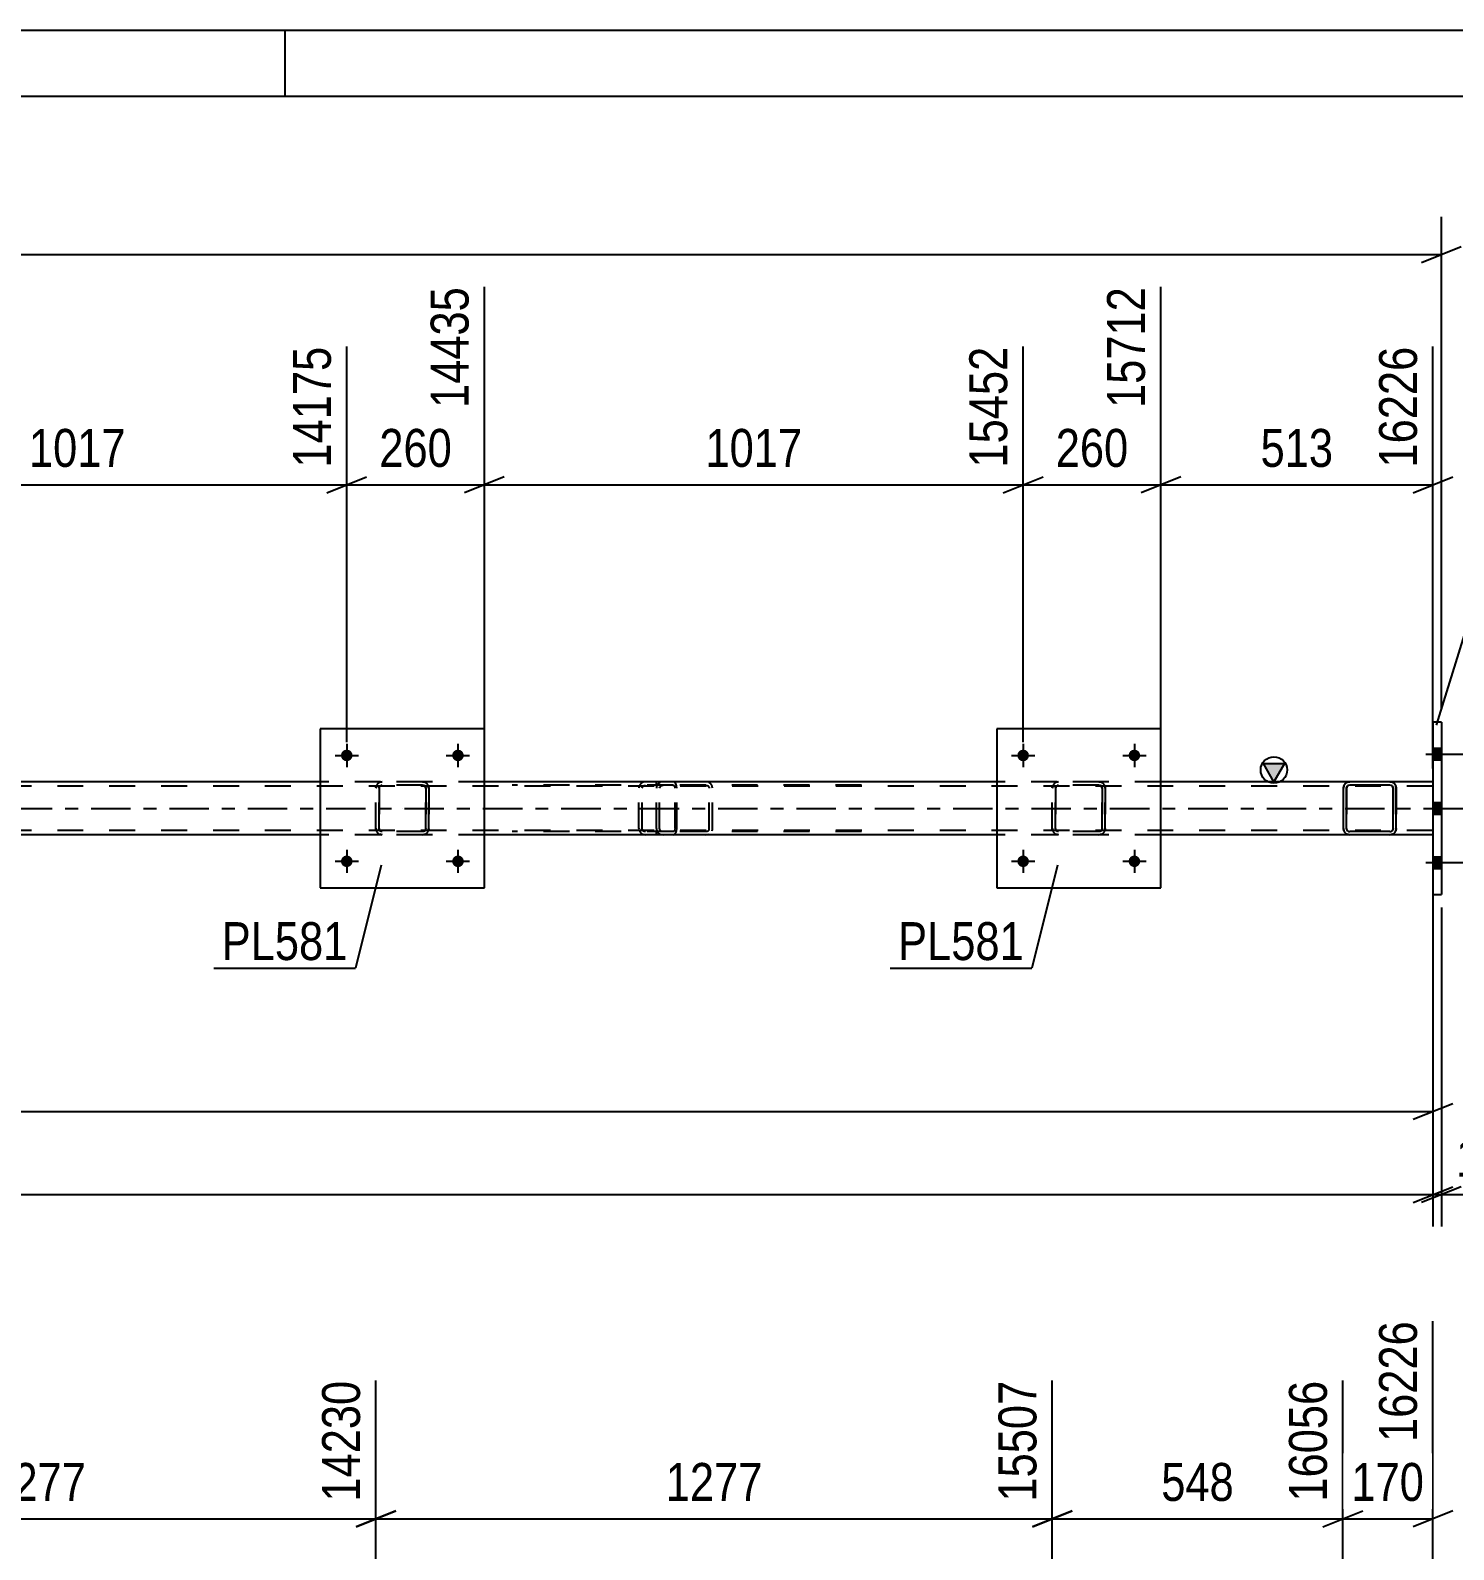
# Model space of a CAD drawing. Header units: millimetres. Extents: x -78 to 763, y -436 to 158.
# Drawn here: x 534.2 to 641.7, y 43.4 to 158.2 of the extents above; entities that cross this region are included whole.
import ezdxf

# ---------------------------------------------------------------- set-up
doc = ezdxf.new("R2010")
doc.units = ezdxf.units.MM
doc.linetypes.add('DXK_LINE_DOT2', pattern=[3.9198, 1.9599, -1.9599])
doc.linetypes.add('DXK_LINE_DOT3', pattern=[5.9187, 2.979, -0.9799, 0.9799, -0.9799])
doc.styles.add('Arial Narrow', font='ARIALN.TTF', dxfattribs={"height": 0.2})

# ---------------------------------------------------------------- blocks, each defined once
blk = doc.blocks.new('Unknown-814184979-1135')
at = {"color": 5, "linetype": 'Continuous'}
for p, q in [((763.43, 158.21), (-77.57, 158.21)), ((553.43, 153.21), (553.43, 158.21)), ((758.43, 153.21), (-72.57, 153.21))]:
    blk.add_line(p, q, dxfattribs=at)
blk = doc.blocks.new('Part-814184979-2528 - 2456')
at = {"color": 7, "linetype": 'DXK_LINE_DOT2'}
for p, q in [((611.35, 100.96), (611.39, 101.15)), ((611.39, 101.15), (611.35, 100.96)), ((611.59, 100.96), (611.61, 101.05)), ((611.61, 101.05), (611.59, 100.96)), ((611.61, 101.05), (611.66, 101.13)), ((611.66, 101.13), (611.61, 101.05)), ((611.65, 101.41), (611.83, 101.44)), ((611.83, 101.44), (611.65, 101.41)), ((611.66, 101.13), (611.74, 101.18)), ((611.83, 101.2), (611.74, 101.18)), ((614.87, 101.44), (611.83, 101.44)), ((614.87, 101.2), (611.83, 101.2)), ((614.87, 101.44), (615.06, 101.41)), ((615.06, 101.41), (614.87, 101.44)), ((614.96, 101.18), (614.87, 101.2)), ((615.04, 101.13), (614.96, 101.18)), ((615.04, 101.13), (615.09, 101.05)), ((615.09, 101.05), (615.04, 101.13)), ((615.09, 101.05), (615.11, 100.96)), ((615.11, 100.96), (615.09, 101.05)), ((615.32, 101.15), (615.35, 100.96)), ((615.35, 100.96), (615.32, 101.15)), ((611.35, 97.92), (611.35, 100.96)), ((611.35, 100.96), (611.35, 100.96)), ((611.35, 97.92), (611.35, 100.96)), ((611.59, 97.92), (611.59, 100.96)), ((611.59, 100.96), (611.59, 100.96)), ((611.59, 100.96), (611.59, 97.92)), ((615.11, 97.92), (615.11, 100.96)), ((615.11, 100.96), (615.11, 100.96)), ((615.11, 100.96), (615.11, 97.92)), ((615.35, 97.92), (615.35, 100.96)), ((615.35, 100.96), (615.35, 100.96)), ((615.35, 100.96), (615.35, 97.92)), ((611.35, 97.92), (611.35, 97.92)), ((611.39, 97.74), (611.35, 97.92)), ((611.35, 97.92), (611.39, 97.74)), ((611.59, 97.92), (611.59, 97.92)), ((611.61, 97.83), (611.59, 97.92)), ((611.59, 97.92), (611.61, 97.83)), ((611.66, 97.75), (611.61, 97.83)), ((611.61, 97.83), (611.66, 97.75)), ((611.74, 97.7), (611.66, 97.75)), ((611.83, 97.68), (611.74, 97.7)), ((614.87, 97.68), (611.83, 97.68)), ((614.96, 97.7), (614.87, 97.68)), ((615.04, 97.75), (614.96, 97.7)), ((615.09, 97.83), (615.04, 97.75)), ((615.04, 97.75), (615.09, 97.83)), ((615.11, 97.92), (615.09, 97.83)), ((615.09, 97.83), (615.11, 97.92)), ((615.11, 97.92), (615.11, 97.92)), ((615.35, 97.92), (615.32, 97.74)), ((615.32, 97.74), (615.35, 97.92)), ((615.35, 97.92), (615.35, 97.92)), ((611.83, 97.44), (611.65, 97.48)), ((611.65, 97.48), (611.83, 97.44)), ((614.87, 97.44), (611.83, 97.44)), ((615.06, 97.48), (614.87, 97.44)), ((614.87, 97.44), (615.06, 97.48))]:
    blk.add_line(p, q, dxfattribs=at)
for centre, start, end in [((611.83, 100.96), 112.5, 157.5), ((611.83, 100.96), 112.5, 157.5), ((614.87, 100.96), 22.5, 67.5), ((614.87, 100.96), 22.5, 67.5), ((611.83, 97.92), 202.5, 247.5), ((611.83, 97.92), 202.5, 247.5), ((614.87, 97.92), 292.5, 337.5), ((614.87, 97.92), 292.5, 337.5)]:
    blk.add_arc(centre, 0.48, start, end, dxfattribs=at)
blk = doc.blocks.new('Part-814184979-2533 - 2456')
at = {"color": 2, "linetype": 'Continuous'}
for p, q in [((568.47, 105.44), (556.07, 105.44)), ((556.07, 105.44), (556.07, 93.44)), ((568.47, 93.44), (568.47, 105.44)), ((556.07, 93.44), (568.47, 93.44))]:
    blk.add_line(p, q, dxfattribs=at)
blk = doc.blocks.new('Part-814184979-2534 - 2456')
at = {"color": 7, "linetype": 'DXK_LINE_DOT2'}
for p, q in [((560.27, 100.96), (560.31, 101.15)), ((560.31, 101.15), (560.27, 100.96)), ((560.51, 100.96), (560.53, 101.05)), ((560.53, 101.05), (560.51, 100.96)), ((560.53, 101.05), (560.58, 101.13)), ((560.58, 101.13), (560.53, 101.05)), ((560.57, 101.41), (560.75, 101.44)), ((560.75, 101.44), (560.57, 101.41)), ((560.58, 101.13), (560.66, 101.18)), ((560.75, 101.2), (560.66, 101.18)), ((563.79, 101.44), (560.75, 101.44)), ((563.79, 101.2), (560.75, 101.2)), ((563.79, 101.44), (563.98, 101.41)), ((563.98, 101.41), (563.79, 101.44)), ((563.88, 101.18), (563.79, 101.2)), ((563.96, 101.13), (563.88, 101.18)), ((563.96, 101.13), (564.01, 101.05)), ((564.01, 101.05), (563.96, 101.13)), ((564.01, 101.05), (564.03, 100.96)), ((564.03, 100.96), (564.01, 101.05)), ((564.23, 101.15), (564.27, 100.96)), ((564.27, 100.96), (564.23, 101.15)), ((560.27, 97.92), (560.27, 100.96)), ((560.27, 100.96), (560.27, 100.96)), ((560.27, 97.92), (560.27, 100.96)), ((560.51, 97.92), (560.51, 100.96)), ((560.51, 100.96), (560.51, 100.96)), ((560.51, 100.96), (560.51, 97.92)), ((564.03, 97.92), (564.03, 100.96)), ((564.03, 100.96), (564.03, 100.96)), ((564.03, 100.96), (564.03, 97.92)), ((564.27, 97.92), (564.27, 100.96)), ((564.27, 100.96), (564.27, 100.96)), ((564.27, 100.96), (564.27, 97.92)), ((560.27, 97.92), (560.27, 97.92)), ((560.31, 97.74), (560.27, 97.92)), ((560.27, 97.92), (560.31, 97.74)), ((560.51, 97.92), (560.51, 97.92)), ((560.53, 97.83), (560.51, 97.92)), ((560.51, 97.92), (560.53, 97.83)), ((560.58, 97.75), (560.53, 97.83)), ((560.53, 97.83), (560.58, 97.75)), ((560.66, 97.7), (560.58, 97.75)), ((560.75, 97.68), (560.66, 97.7)), ((563.79, 97.68), (560.75, 97.68)), ((563.88, 97.7), (563.79, 97.68)), ((563.96, 97.75), (563.88, 97.7)), ((564.01, 97.83), (563.96, 97.75)), ((563.96, 97.75), (564.01, 97.83)), ((564.03, 97.92), (564.01, 97.83)), ((564.01, 97.83), (564.03, 97.92)), ((564.03, 97.92), (564.03, 97.92)), ((564.27, 97.92), (564.23, 97.74)), ((564.23, 97.74), (564.27, 97.92)), ((564.27, 97.92), (564.27, 97.92)), ((560.75, 97.44), (560.57, 97.48)), ((560.57, 97.48), (560.75, 97.44)), ((563.79, 97.44), (560.75, 97.44)), ((563.98, 97.48), (563.79, 97.44)), ((563.79, 97.44), (563.98, 97.48))]:
    blk.add_line(p, q, dxfattribs=at)
at = {"color": 7, "linetype": 'DXK_LINE_DOT3'}
blk.add_line((562.27, 99.44), (562.27, 99.44), dxfattribs=at)
at = {"color": 7, "linetype": 'DXK_LINE_DOT2'}
for centre, start, end in [((560.75, 100.96), 112.5, 157.5), ((560.75, 100.96), 112.5, 157.5), ((563.79, 100.96), 22.5, 67.5), ((563.79, 100.96), 22.5, 67.5), ((560.75, 97.92), 202.5, 247.5), ((560.75, 97.92), 202.5, 247.5), ((563.79, 97.92), 292.5, 337.5), ((563.79, 97.92), 292.5, 337.5)]:
    blk.add_arc(centre, 0.48, start, end, dxfattribs=at)
blk = doc.blocks.new('Bolt-814184979-2470 - 2456')
at = {"linetype": 'Continuous'}
for points in [[(558.51, 103.44, -1), (557.63, 103.44, -1)], [(566.91, 103.44, -1), (566.03, 103.44, -1)]]:
    blk.add_hatch(color=1, dxfattribs=at).paths.add_polyline_path(points)
at = {"color": 1, "linetype": 'Continuous'}
for p, q in [((557.19, 103.44), (558.95, 103.44)), ((558.07, 104.32), (558.07, 102.56)), ((565.59, 103.44), (567.35, 103.44)), ((566.47, 104.32), (566.47, 102.56))]:
    blk.add_line(p, q, dxfattribs=at)
blk = doc.blocks.new('Bolt-814184979-2471 - 2456')
at = {"linetype": 'Continuous'}
for points in [[(558.51, 95.44, -1), (557.63, 95.44, -1)], [(566.91, 95.44, -1), (566.03, 95.44, -1)]]:
    blk.add_hatch(color=1, dxfattribs=at).paths.add_polyline_path(points)
at = {"color": 1, "linetype": 'Continuous'}
for p, q in [((557.19, 95.44), (558.95, 95.44)), ((558.07, 96.32), (558.07, 94.56)), ((565.59, 95.44), (567.35, 95.44)), ((566.47, 96.32), (566.47, 94.56))]:
    blk.add_line(p, q, dxfattribs=at)
blk = doc.blocks.new('Part-814184979-2602 - 2456')
at = {"linetype": 'Continuous'}
blk.add_hatch(color=2, dxfattribs=at).paths.add_polyline_path([(628.09, 101.44), (627.29, 102.84), (628.89, 102.84)])
at = {"color": 2, "linetype": 'Continuous'}
for p, q in [((628.09, 101.44), (627.29, 102.84)), ((627.29, 102.84), (628.89, 102.84)), ((628.89, 102.84), (628.09, 101.44)), ((556.07, 101.44), (517.39, 101.44)), ((607.15, 101.44), (568.47, 101.44)), ((633.81, 101.44), (619.55, 101.44)), ((640.09, 101.44), (636.85, 101.44)), ((556.07, 97.44), (517.39, 97.44)), ((607.15, 97.44), (568.47, 97.44)), ((633.81, 97.44), (619.55, 97.44)), ((640.09, 97.44), (636.85, 97.44))]:
    blk.add_line(p, q, dxfattribs=at)
at = {"color": 7, "linetype": 'DXK_LINE_DOT2'}
for p, q in [((640.09, 101.12), (35.67, 101.12)), ((568.47, 101.44), (556.07, 101.44)), ((619.55, 101.44), (607.15, 101.44)), ((636.85, 101.44), (633.81, 101.44)), ((640.09, 101.44), (640.09, 97.44)), ((640.09, 97.76), (35.67, 97.76)), ((568.47, 97.44), (556.07, 97.44)), ((619.55, 97.44), (607.15, 97.44)), ((636.85, 97.44), (633.81, 97.44))]:
    blk.add_line(p, q, dxfattribs=at)
at = {"color": 7, "linetype": 'DXK_LINE_DOT3'}
blk.add_line((35.67, 99.44), (640.09, 99.44), dxfattribs=at)
at = {"color": 2, "linetype": 'Continuous'}
blk.add_circle((628.09, 102.34), 1, dxfattribs=at)
blk = doc.blocks.new('Bolt-814184979-2605 - 2456')
at = {"linetype": 'Continuous'}
for points in [[(640.73, 103.1), (640.73, 103.98), (640.09, 103.98), (640.09, 103.1)], [(640.73, 103.1), (640.73, 103.98), (640.09, 103.98), (640.09, 103.1)], [(640.73, 103.1), (640.73, 103.98), (640.09, 103.98), (640.09, 103.1)], [(640.73, 99), (640.73, 99.88), (640.09, 99.88), (640.09, 99)], [(640.73, 99), (640.73, 99.88), (640.09, 99.88), (640.09, 99)], [(640.73, 94.9), (640.73, 95.78), (640.09, 95.78), (640.09, 94.9)], [(640.73, 94.9), (640.73, 95.78), (640.09, 95.78), (640.09, 94.9)], [(640.73, 94.9), (640.73, 95.78), (640.09, 95.78), (640.09, 94.9)]]:
    blk.add_hatch(color=1, dxfattribs=at).paths.add_polyline_path(points)
at = {"color": 1, "linetype": 'Continuous'}
for p, q in [((639.57, 103.54), (642.89, 103.54)), ((639.57, 103.54), (642.89, 103.54)), ((639.57, 103.54), (642.89, 103.54)), ((640.09, 103.98), (640.73, 103.98)), ((640.09, 103.98), (640.73, 103.98)), ((640.09, 103.98), (640.73, 103.98)), ((640.09, 103.1), (640.73, 103.1)), ((640.09, 103.1), (640.73, 103.1)), ((640.09, 103.1), (640.73, 103.1)), ((640.09, 99.88), (640.73, 99.88)), ((640.09, 99.88), (640.73, 99.88)), ((639.57, 99.44), (642.89, 99.44)), ((639.57, 99.44), (642.89, 99.44)), ((640.09, 99), (640.73, 99)), ((640.09, 99), (640.73, 99)), ((639.57, 95.34), (642.89, 95.34)), ((639.57, 95.34), (642.89, 95.34)), ((639.57, 95.34), (642.89, 95.34)), ((640.09, 95.78), (640.73, 95.78)), ((640.09, 95.78), (640.73, 95.78)), ((640.09, 95.78), (640.73, 95.78)), ((640.09, 94.9), (640.73, 94.9)), ((640.09, 94.9), (640.73, 94.9)), ((640.09, 94.9), (640.73, 94.9))]:
    blk.add_line(p, q, dxfattribs=at)
blk = doc.blocks.new('Part-814184979-2650 - 2456')
at = {"color": 7, "linetype": 'DXK_LINE_DOT2'}
for p, q in [((581.47, 101.1), (581.45, 100.96)), ((581.48, 101.15), (581.47, 101.1)), ((581.7, 100.96), (581.72, 101.05)), ((581.72, 101.05), (581.78, 101.13)), ((581.96, 101.44), (581.76, 101.41)), ((581.78, 101.13), (581.86, 101.18)), ((581.86, 101.18), (581.96, 101.2)), ((596.94, 101.44), (581.96, 101.44)), ((596.94, 101.2), (581.96, 101.2)), ((585.39, 101.41), (585.19, 101.44)), ((585.19, 101.2), (585.29, 101.18)), ((585.29, 101.18), (585.37, 101.13)), ((585.37, 101.13), (585.43, 101.05)), ((585.43, 101.05), (585.45, 100.96)), ((585.67, 101.1), (585.66, 101.15)), ((585.7, 100.96), (585.67, 101.1)), ((581.45, 97.92), (581.45, 100.96)), ((581.7, 97.92), (581.7, 100.96)), ((585.45, 97.92), (585.45, 100.96)), ((585.7, 97.92), (585.7, 100.96)), ((581.45, 97.92), (581.46, 97.86)), ((581.46, 97.86), (581.48, 97.74)), ((581.71, 97.86), (581.7, 97.92)), ((581.72, 97.83), (581.71, 97.86)), ((581.78, 97.75), (581.72, 97.83)), ((581.86, 97.7), (581.78, 97.75)), ((581.96, 97.68), (581.86, 97.7)), ((596.94, 97.68), (581.96, 97.68)), ((585.29, 97.7), (585.19, 97.68)), ((585.37, 97.75), (585.29, 97.7)), ((585.43, 97.83), (585.37, 97.75)), ((585.43, 97.86), (585.45, 97.92)), ((585.43, 97.83), (585.43, 97.86)), ((585.66, 97.74), (585.69, 97.86)), ((585.69, 97.86), (585.7, 97.92)), ((581.76, 97.48), (581.96, 97.44)), ((596.94, 97.44), (581.96, 97.44)), ((585.19, 97.44), (585.39, 97.48))]:
    blk.add_line(p, q, dxfattribs=at)
for centre, start, end in [((581.94, 100.94), 110.7583, 155.68), ((585.21, 100.94), 24.32, 69.2417), ((581.94, 97.94), 204.32, 249.2417)]:
    blk.add_arc(centre, 0.496, start, end, dxfattribs=at)
blk = doc.blocks.new('Part-814184979-2652 - 2456')
at = {"color": 7, "linetype": 'DXK_LINE_DOT2'}
for p, q in [((582.72, 101.44), (570.56, 101.44)), ((582.72, 101.2), (570.56, 101.2)), ((580.16, 101.1), (580.13, 100.96)), ((580.17, 101.15), (580.16, 101.1)), ((580.38, 100.96), (580.4, 101.05)), ((580.4, 101.05), (580.45, 101.13)), ((580.63, 101.44), (580.44, 101.41)), ((580.45, 101.13), (580.53, 101.18)), ((580.53, 101.18), (580.63, 101.2)), ((581.45, 101.2), (581.45, 101.44)), ((582.83, 101.41), (582.72, 101.44)), ((582.72, 101.2), (582.77, 101.18)), ((582.77, 101.18), (582.82, 101.13)), ((582.82, 101.13), (582.85, 101.05)), ((582.91, 101.3), (582.83, 101.41)), ((582.85, 101.05), (582.86, 100.96)), ((582.97, 101.15), (582.91, 101.3)), ((582.99, 100.96), (582.97, 101.15)), ((580.13, 97.92), (580.13, 100.96)), ((580.38, 97.92), (580.38, 100.96)), ((582.86, 97.92), (582.86, 100.96)), ((582.99, 97.92), (582.99, 100.96)), ((582.72, 97.68), (570.56, 97.68)), ((580.13, 97.92), (580.14, 97.86)), ((580.14, 97.86), (580.17, 97.74)), ((580.39, 97.86), (580.38, 97.92)), ((580.4, 97.83), (580.39, 97.86)), ((580.45, 97.75), (580.4, 97.83)), ((580.53, 97.7), (580.45, 97.75)), ((580.63, 97.68), (580.53, 97.7)), ((581.45, 97.44), (581.45, 97.68)), ((582.77, 97.7), (582.72, 97.68)), ((582.82, 97.75), (582.77, 97.7)), ((582.85, 97.83), (582.82, 97.75)), ((582.83, 97.48), (582.91, 97.58)), ((582.86, 97.92), (582.85, 97.83)), ((582.91, 97.58), (582.97, 97.74)), ((582.97, 97.74), (582.99, 97.92)), ((582.72, 97.44), (570.56, 97.44)), ((580.44, 97.48), (580.63, 97.44)), ((582.72, 97.44), (582.83, 97.48))]:
    blk.add_line(p, q, dxfattribs=at)
for centre, start, end in [((580.62, 100.95), 111.195, 156.1515), ((580.62, 97.94), 203.8485, 248.805)]:
    blk.add_arc(centre, 0.492, start, end, dxfattribs=at)
blk = doc.blocks.new('Part-814184979-2670 - 2456')
at = {"color": 2, "linetype": 'Continuous'}
for p, q in [((640.73, 105.94), (640.09, 105.94)), ((640.09, 105.94), (640.09, 92.94)), ((640.73, 105.94), (640.73, 92.94)), ((640.09, 92.94), (640.73, 92.94))]:
    blk.add_line(p, q, dxfattribs=at)
blk = doc.blocks.new('Part-814184979-2754 - 2456')
at = {"color": 2, "linetype": 'Continuous'}
for p, q in [((619.55, 105.44), (607.15, 105.44)), ((607.15, 105.44), (607.15, 93.44)), ((619.55, 93.44), (619.55, 105.44)), ((607.15, 93.44), (619.55, 93.44))]:
    blk.add_line(p, q, dxfattribs=at)
blk = doc.blocks.new('Bolt-814184979-2755 - 2456')
at = {"linetype": 'Continuous'}
for points in [[(609.59, 95.44, -1), (608.71, 95.44, -1)], [(617.99, 95.44, -1), (617.11, 95.44, -1)]]:
    blk.add_hatch(color=1, dxfattribs=at).paths.add_polyline_path(points)
at = {"color": 1, "linetype": 'Continuous'}
for p, q in [((608.27, 95.44), (610.03, 95.44)), ((609.15, 96.32), (609.15, 94.56)), ((616.67, 95.44), (618.43, 95.44)), ((617.55, 96.32), (617.55, 94.56))]:
    blk.add_line(p, q, dxfattribs=at)
blk = doc.blocks.new('Bolt-814184979-2756 - 2456')
at = {"linetype": 'Continuous'}
for points in [[(609.59, 103.44, -1), (608.71, 103.44, -1)], [(617.99, 103.44, -1), (617.11, 103.44, -1)]]:
    blk.add_hatch(color=1, dxfattribs=at).paths.add_polyline_path(points)
at = {"color": 1, "linetype": 'Continuous'}
for p, q in [((608.27, 103.44), (610.03, 103.44)), ((609.15, 104.32), (609.15, 102.56)), ((616.67, 103.44), (618.43, 103.44)), ((617.55, 104.32), (617.55, 102.56))]:
    blk.add_line(p, q, dxfattribs=at)
blk = doc.blocks.new('Part-814184979-2757 - 2456')
at = {"color": 2, "linetype": 'Continuous'}
for p, q in [((633.36, 101.15), (633.33, 100.96)), ((633.57, 100.96), (633.59, 101.05)), ((633.59, 101.05), (633.64, 101.13)), ((633.81, 101.44), (633.62, 101.41)), ((633.72, 101.18), (633.64, 101.13)), ((633.81, 101.2), (633.72, 101.18)), ((636.85, 101.44), (633.81, 101.44)), ((636.85, 101.2), (633.81, 101.2)), ((637.03, 101.41), (636.85, 101.44)), ((636.94, 101.18), (636.85, 101.2)), ((637.02, 101.13), (636.94, 101.18)), ((637.02, 101.13), (637.07, 101.05)), ((637.07, 101.05), (637.09, 100.96)), ((637.33, 100.96), (637.29, 101.15)), ((633.33, 97.92), (633.33, 100.96)), ((633.33, 100.96), (633.33, 100.96)), ((633.57, 97.92), (633.57, 100.96)), ((633.57, 100.96), (633.57, 100.96)), ((637.09, 97.92), (637.09, 100.96)), ((637.09, 100.96), (637.09, 100.96)), ((637.33, 97.92), (637.33, 100.96)), ((637.33, 100.96), (637.33, 100.96)), ((633.33, 97.92), (633.33, 97.92)), ((633.33, 97.92), (633.36, 97.74)), ((633.57, 97.92), (633.57, 97.92)), ((633.59, 97.83), (633.57, 97.92)), ((633.64, 97.75), (633.59, 97.83)), ((633.64, 97.75), (633.72, 97.7)), ((633.72, 97.7), (633.81, 97.68)), ((636.85, 97.68), (633.81, 97.68)), ((636.85, 97.68), (636.94, 97.7)), ((636.94, 97.7), (637.02, 97.75)), ((637.07, 97.83), (637.02, 97.75)), ((637.09, 97.92), (637.07, 97.83)), ((637.09, 97.92), (637.09, 97.92)), ((637.29, 97.74), (637.33, 97.92)), ((637.33, 97.92), (637.33, 97.92)), ((633.62, 97.48), (633.81, 97.44)), ((636.85, 97.44), (633.81, 97.44)), ((636.85, 97.44), (637.03, 97.48))]:
    blk.add_line(p, q, dxfattribs=at)
at = {"color": 7, "linetype": 'DXK_LINE_DOT2'}
for p, q in [((633.33, 100.96), (633.36, 101.15)), ((633.59, 101.05), (633.57, 100.96)), ((633.64, 101.13), (633.59, 101.05)), ((633.62, 101.41), (633.81, 101.44)), ((633.72, 101.18), (633.72, 101.18)), ((633.81, 101.2), (633.81, 101.2)), ((636.85, 101.44), (637.03, 101.41)), ((636.94, 101.18), (636.94, 101.18)), ((637.02, 101.13), (637.02, 101.13)), ((637.07, 101.05), (637.02, 101.13)), ((637.09, 100.96), (637.07, 101.05)), ((637.29, 101.15), (637.33, 100.96)), ((633.33, 97.92), (633.33, 100.96)), ((633.57, 100.96), (633.57, 97.92)), ((637.09, 100.96), (637.09, 97.92)), ((637.33, 100.96), (637.33, 97.92)), ((633.36, 97.74), (633.33, 97.92)), ((633.57, 97.92), (633.59, 97.83)), ((633.59, 97.83), (633.64, 97.75)), ((633.72, 97.7), (633.72, 97.7)), ((633.81, 97.68), (633.81, 97.68)), ((636.94, 97.7), (636.94, 97.7)), ((637.02, 97.75), (637.07, 97.83)), ((637.02, 97.75), (637.02, 97.75)), ((637.07, 97.83), (637.09, 97.92)), ((637.33, 97.92), (637.29, 97.74)), ((633.81, 97.44), (633.62, 97.48)), ((637.03, 97.48), (636.85, 97.44))]:
    blk.add_line(p, q, dxfattribs=at)
at = {"color": 2, "linetype": 'Continuous'}
for centre, start, end in [((633.81, 100.96), 112.5, 157.5), ((636.85, 100.96), 22.5, 67.5), ((633.81, 97.92), 202.5, 247.5), ((636.85, 97.92), 292.5, 337.5)]:
    blk.add_arc(centre, 0.48, start, end, dxfattribs=at)
at = {"color": 7, "linetype": 'DXK_LINE_DOT2'}
for centre, start, end in [((633.81, 100.96), 112.5, 157.5), ((636.85, 100.96), 22.5, 67.5), ((633.81, 97.92), 202.5, 247.5), ((636.85, 97.92), 292.5, 337.5)]:
    blk.add_arc(centre, 0.48, start, end, dxfattribs=at)
blk = doc.blocks.new('StraightDimension-814184979-11018 - 2456')
at = {"color": 7, "linetype": 'Continuous'}
for p, q in [((568.47, 102.44), (568.47, 138.83)), ((609.15, 104.44), (609.15, 134.33)), ((569.97, 124.49), (566.97, 123.29)), ((607.65, 123.29), (610.65, 124.49)), ((568.47, 123.89), (609.15, 123.89))]:
    blk.add_line(p, q, dxfattribs=at)
at = {"color": 0}
blk.add_wipeout([(593.07, 124.64), (593.07, 128.84), (584.56, 128.84), (584.56, 124.64)], dxfattribs=at)
at = {"color": 3, "style": 'Arial Narrow'}
blk.add_text('1017', height=2.863, dxfattribs=at).set_placement((585.16, 125.24))
at = {"color": 0, "linetype": 'Continuous'}
blk.add_wipeout([(608.55, 134.93), (604.35, 134.93), (604.35, 124.59), (608.55, 124.59)], dxfattribs=at)
at = {"color": 3, "linetype": 'Continuous', "style": 'Arial Narrow'}
blk.add_text('15452', height=2.863, rotation=90.0002, dxfattribs=at).set_placement((607.95, 125.19))
blk = doc.blocks.new('StraightDimension-814184979-11017 - 2456')
at = {"color": 7, "linetype": 'Continuous'}
for p, q in [((619.55, 102.12), (619.55, 138.83)), ((609.15, 104.44), (609.15, 134.33)), ((607.65, 123.29), (610.65, 124.49)), ((621.05, 124.49), (618.05, 123.29)), ((609.15, 123.89), (619.55, 123.89))]:
    blk.add_line(p, q, dxfattribs=at)
at = {"color": 0}
blk.add_wipeout([(617.69, 124.64), (617.69, 128.84), (611.01, 128.84), (611.01, 124.64)], dxfattribs=at)
at = {"color": 3, "style": 'Arial Narrow'}
blk.add_text('260', height=2.863, dxfattribs=at).set_placement((611.61, 125.24))
at = {"color": 0, "linetype": 'Continuous'}
blk.add_wipeout([(618.95, 139.43), (614.75, 139.43), (614.75, 129.09), (618.95, 129.09)], dxfattribs=at)
at = {"color": 3, "linetype": 'Continuous', "style": 'Arial Narrow'}
blk.add_text('15712', height=2.863, rotation=90.0002, dxfattribs=at).set_placement((618.35, 129.69))
blk = doc.blocks.new('StraightDimension-814184979-2931 - 2456')
at = {"color": 7, "linetype": 'Continuous'}
for p, q in [((640.73, 106.94), (640.73, 144.14)), ((9.79, 141.29), (640.73, 141.29)), ((639.23, 140.69), (642.23, 141.89))]:
    blk.add_line(p, q, dxfattribs=at)
blk = doc.blocks.new('StraightDimension-814184979-2954 - 2456')
at = {"color": 7, "linetype": 'Continuous'}
for p, q in [((640.09, 96.44), (640.09, 74.15)), ((638.59, 75.95), (641.59, 77.15)), ((74.61, 76.55), (640.09, 76.55))]:
    blk.add_line(p, q, dxfattribs=at)
blk = doc.blocks.new('StraightDimension-814184979-6323 - 2456')
at = {"color": 7, "linetype": 'Continuous'}
for p, q in [((640.09, 91.94), (640.09, 67.86)), ((640.73, 91.94), (640.73, 67.86)), ((638.59, 69.66), (641.59, 70.86)), ((642.23, 70.86), (639.23, 69.66)), ((640.09, 70.26), (640.73, 70.26)), ((640.73, 70.26), (646.63, 70.26)), ((640.73, 70.26), (646.63, 70.26))]:
    blk.add_line(p, q, dxfattribs=at)
at = {"color": 0}
blk.add_wipeout([(646.11, 71.01), (646.11, 75.21), (641.25, 75.21), (641.25, 71.01)], dxfattribs=at)
at = {"color": 3, "style": 'Arial Narrow'}
blk.add_text('16', height=2.863, dxfattribs=at).set_placement((641.85, 71.61))
blk = doc.blocks.new('StraightDimension-814184979-6324 - 2456')
at = {"color": 7, "linetype": 'Continuous'}
for p, q in [((640.09, 91.94), (640.09, 67.86)), ((10.43, 70.26), (640.09, 70.26)), ((638.59, 69.66), (641.59, 70.86))]:
    blk.add_line(p, q, dxfattribs=at)
blk = doc.blocks.new('StraightDimension-814184979-11016 - 2456')
at = {"color": 7, "linetype": 'Continuous'}
for p, q in [((619.55, 102.12), (619.55, 138.83)), ((640.09, 102.44), (640.09, 134.33)), ((621.05, 124.49), (618.05, 123.29)), ((638.59, 123.29), (641.59, 124.49)), ((619.55, 123.89), (640.09, 123.89))]:
    blk.add_line(p, q, dxfattribs=at)
at = {"color": 0}
blk.add_wipeout([(633.16, 124.64), (633.16, 128.84), (626.48, 128.84), (626.48, 124.64)], dxfattribs=at)
at = {"color": 3, "style": 'Arial Narrow'}
blk.add_text('513', height=2.863, dxfattribs=at).set_placement((627.08, 125.24))
at = {"color": 0, "linetype": 'Continuous'}
blk.add_wipeout([(639.49, 134.93), (635.29, 134.93), (635.29, 124.59), (639.49, 124.59)], dxfattribs=at)
at = {"color": 3, "linetype": 'Continuous', "style": 'Arial Narrow'}
blk.add_text('16226', height=2.863, rotation=90.0002, dxfattribs=at).set_placement((638.89, 125.19))
blk = doc.blocks.new('StraightDimension-814184979-11019 - 2456')
at = {"color": 7, "linetype": 'Continuous'}
for p, q in [((568.47, 102.44), (568.47, 138.83)), ((558.07, 104.44), (558.07, 134.33)), ((556.57, 123.29), (559.57, 124.49)), ((569.97, 124.49), (566.97, 123.29)), ((558.07, 123.89), (568.47, 123.89))]:
    blk.add_line(p, q, dxfattribs=at)
at = {"color": 0}
blk.add_wipeout([(566.61, 124.64), (566.61, 128.84), (559.93, 128.84), (559.93, 124.64)], dxfattribs=at)
at = {"color": 3, "style": 'Arial Narrow'}
blk.add_text('260', height=2.863, dxfattribs=at).set_placement((560.53, 125.24))
at = {"color": 0, "linetype": 'Continuous'}
blk.add_wipeout([(567.87, 139.43), (563.67, 139.43), (563.67, 129.09), (567.87, 129.09)], dxfattribs=at)
at = {"color": 3, "linetype": 'Continuous', "style": 'Arial Narrow'}
blk.add_text('14435', height=2.863, rotation=90.0002, dxfattribs=at).set_placement((567.27, 129.69))
blk = doc.blocks.new('StraightDimension-814184979-11020 - 2456')
at = {"color": 7, "linetype": 'Continuous'}
for p, q in [((517.39, 102.44), (517.39, 138.83)), ((558.07, 104.44), (558.07, 134.33)), ((518.89, 124.49), (515.89, 123.29)), ((556.57, 123.29), (559.57, 124.49)), ((517.39, 123.89), (558.07, 123.89))]:
    blk.add_line(p, q, dxfattribs=at)
at = {"color": 0}
blk.add_wipeout([(541.99, 124.64), (541.99, 128.84), (533.47, 128.84), (533.47, 124.64)], dxfattribs=at)
at = {"color": 3, "style": 'Arial Narrow'}
blk.add_text('1017', height=2.863, dxfattribs=at).set_placement((534.07, 125.24))
at = {"color": 0, "linetype": 'Continuous'}
blk.add_wipeout([(557.47, 134.93), (553.27, 134.93), (553.27, 124.59), (557.47, 124.59)], dxfattribs=at)
at = {"color": 3, "linetype": 'Continuous', "style": 'Arial Narrow'}
blk.add_text('14175', height=2.863, rotation=90.0002, dxfattribs=at).set_placement((556.87, 125.19))
blk = doc.blocks.new('StraightDimension-814184979-11880 - 3452')
at = {"color": 7, "linetype": 'Continuous'}
for p, q in [((611.35, 10.61), (611.35, 56.21)), ((633.29, 10.84), (633.29, 56.21)), ((612.85, 46.37), (609.85, 45.17)), ((631.79, 45.17), (634.79, 46.37)), ((611.35, 45.77), (633.29, 45.77))]:
    blk.add_line(p, q, dxfattribs=at)
at = {"color": 0}
blk.add_wipeout([(625.66, 46.52), (625.66, 50.72), (618.98, 50.72), (618.98, 46.52)], dxfattribs=at)
at = {"color": 3, "style": 'Arial Narrow'}
blk.add_text('548', height=2.863, dxfattribs=at).set_placement((619.58, 47.12))
at = {"color": 0, "linetype": 'Continuous'}
blk.add_wipeout([(632.69, 56.81), (628.49, 56.81), (628.49, 46.47), (632.69, 46.47)], dxfattribs=at)
at = {"color": 3, "linetype": 'Continuous', "style": 'Arial Narrow'}
blk.add_text('16056', height=2.863, rotation=90.0002, dxfattribs=at).set_placement((632.09, 47.07))
blk = doc.blocks.new('StraightDimension-814184979-11879 - 3452')
at = {"color": 7, "linetype": 'Continuous'}
for p, q in [((640.09, 3), (640.09, 60.71)), ((633.29, 10.84), (633.29, 56.21)), ((631.79, 45.17), (634.79, 46.37)), ((641.59, 46.37), (638.59, 45.17)), ((633.29, 45.77), (640.09, 45.77))]:
    blk.add_line(p, q, dxfattribs=at)
at = {"color": 0}
blk.add_wipeout([(640.03, 46.52), (640.03, 50.72), (633.34, 50.72), (633.34, 46.52)], dxfattribs=at)
at = {"color": 3, "style": 'Arial Narrow'}
blk.add_text('170', height=2.863, dxfattribs=at).set_placement((633.94, 47.12))
at = {"color": 0, "linetype": 'Continuous'}
blk.add_wipeout([(639.49, 61.31), (635.29, 61.31), (635.29, 50.97), (639.49, 50.97)], dxfattribs=at)
at = {"color": 3, "linetype": 'Continuous', "style": 'Arial Narrow'}
blk.add_text('16226', height=2.863, rotation=90.0002, dxfattribs=at).set_placement((638.89, 51.57))
blk = doc.blocks.new('StraightDimension-814184979-11881 - 3452')
at = {"color": 7, "linetype": 'Continuous'}
for p, q in [((560.27, 10.84), (560.27, 56.21)), ((611.35, 10.61), (611.35, 56.21)), ((561.77, 46.37), (558.77, 45.17)), ((609.85, 45.17), (612.85, 46.37)), ((560.27, 45.77), (611.35, 45.77))]:
    blk.add_line(p, q, dxfattribs=at)
at = {"color": 0}
blk.add_wipeout([(590.07, 46.52), (590.07, 50.72), (581.56, 50.72), (581.56, 46.52)], dxfattribs=at)
at = {"color": 3, "style": 'Arial Narrow'}
blk.add_text('1277', height=2.863, dxfattribs=at).set_placement((582.16, 47.12))
at = {"color": 0, "linetype": 'Continuous'}
blk.add_wipeout([(610.75, 56.81), (606.55, 56.81), (606.55, 46.47), (610.75, 46.47)], dxfattribs=at)
at = {"color": 3, "linetype": 'Continuous', "style": 'Arial Narrow'}
blk.add_text('15507', height=2.863, rotation=90.0002, dxfattribs=at).set_placement((610.15, 47.07))
blk = doc.blocks.new('StraightDimension-814184979-11882 - 3452')
at = {"color": 7, "linetype": 'Continuous'}
for p, q in [((509.19, 10.84), (509.19, 56.21)), ((560.27, 10.84), (560.27, 56.21)), ((510.69, 46.37), (507.69, 45.17)), ((558.77, 45.17), (561.77, 46.37)), ((509.19, 45.77), (560.27, 45.77))]:
    blk.add_line(p, q, dxfattribs=at)
at = {"color": 0}
blk.add_wipeout([(538.99, 46.52), (538.99, 50.72), (530.47, 50.72), (530.47, 46.52)], dxfattribs=at)
at = {"color": 3, "style": 'Arial Narrow'}
blk.add_text('1277', height=2.863, dxfattribs=at).set_placement((531.07, 47.12))
at = {"color": 0, "linetype": 'Continuous'}
blk.add_wipeout([(559.67, 56.81), (555.47, 56.81), (555.47, 46.47), (559.67, 46.47)], dxfattribs=at)
at = {"color": 3, "linetype": 'Continuous', "style": 'Arial Narrow'}
blk.add_text('14230', height=2.863, rotation=90.0002, dxfattribs=at).set_placement((559.07, 47.07))
blk = doc.blocks.new('Mark-814184979-2529 - 2456')
at = {"color": 30, "linetype": 'Continuous'}
for p in [(560.67, 95.16), (548.03, 87.38)]:
    blk.add_line(p, (558.73, 87.38), dxfattribs=at)
at = {"color": 0}
blk.add_wipeout([(558.13, 87.98), (558.13, 90.98), (548.63, 90.98), (548.63, 87.98)], dxfattribs=at)
blk.add_wipeout([(558.13, 87.98), (558.13, 90.98), (548.63, 90.98), (548.63, 87.98)], dxfattribs=at)
at = {"color": 3, "style": 'Arial Narrow'}
blk.add_text('PL581', height=2.863, dxfattribs=at).set_placement((548.63, 87.98))
blk = doc.blocks.new('Mark-814184979-2666 - 2456')
at = {"color": 30, "linetype": 'Continuous'}
for p, q in [((640.37, 105.72), (643.84, 116.93)), ((643.84, 116.93), (653.08, 116.93))]:
    blk.add_line(p, q, dxfattribs=at)
at = {"color": 0}
blk.add_wipeout([(652.48, 117.53), (652.48, 120.53), (644.44, 120.53), (644.44, 117.53)], dxfattribs=at)
blk.add_wipeout([(652.48, 117.53), (652.48, 120.53), (644.44, 120.53), (644.44, 117.53)], dxfattribs=at)
at = {"color": 3, "style": 'Arial Narrow'}
blk.add_text('SP19', height=2.863, dxfattribs=at).set_placement((644.44, 117.53))
blk = doc.blocks.new('Mark-814184979-2750 - 2456')
at = {"color": 30, "linetype": 'Continuous'}
for p in [(611.75, 95.16), (599.11, 87.38)]:
    blk.add_line(p, (609.81, 87.38), dxfattribs=at)
at = {"color": 0}
blk.add_wipeout([(609.21, 87.98), (609.21, 90.98), (599.71, 90.98), (599.71, 87.98)], dxfattribs=at)
blk.add_wipeout([(609.21, 87.98), (609.21, 90.98), (599.71, 90.98), (599.71, 87.98)], dxfattribs=at)
at = {"color": 3, "style": 'Arial Narrow'}
blk.add_text('PL581', height=2.863, dxfattribs=at).set_placement((599.71, 87.98))

msp = doc.modelspace()

# ---------------------------------------------------------------- block references
for name in ['Unknown-814184979-1135', 'Part-814184979-2670 - 2456', 'Part-814184979-2533 - 2456', 'Part-814184979-2754 - 2456', 'Part-814184979-2602 - 2456', 'Bolt-814184979-2470 - 2456', 'Bolt-814184979-2756 - 2456', 'Bolt-814184979-2605 - 2456', 'Part-814184979-2534 - 2456', 'Part-814184979-2652 - 2456', 'Part-814184979-2650 - 2456', 'Part-814184979-2528 - 2456', 'Part-814184979-2757 - 2456', 'Bolt-814184979-2471 - 2456', 'Bolt-814184979-2755 - 2456']:
    msp.add_blockref(name, (0, 0))

# ---------------------------------------------------------------- next in the draw order: block references
for name in ['StraightDimension-814184979-11018 - 2456', 'StraightDimension-814184979-2954 - 2456', 'StraightDimension-814184979-11880 - 3452']:
    msp.add_blockref(name, (0, 0))

# ---------------------------------------------------------------- next in the draw order: block references
for name in ['StraightDimension-814184979-11017 - 2456', 'StraightDimension-814184979-6323 - 2456', 'StraightDimension-814184979-11879 - 3452', 'StraightDimension-814184979-11881 - 3452']:
    msp.add_blockref(name, (0, 0))

# ---------------------------------------------------------------- next in the draw order: block references
for name in ['StraightDimension-814184979-2931 - 2456', 'StraightDimension-814184979-6324 - 2456', 'StraightDimension-814184979-11882 - 3452']:
    msp.add_blockref(name, (0, 0))

# ---------------------------------------------------------------- next in the draw order: block references
for name in ['StraightDimension-814184979-11019 - 2456', 'StraightDimension-814184979-11016 - 2456', 'Mark-814184979-2529 - 2456', 'Mark-814184979-2750 - 2456']:
    msp.add_blockref(name, (0, 0))

# ---------------------------------------------------------------- next in the draw order: block references
for name in ['StraightDimension-814184979-11020 - 2456', 'Mark-814184979-2666 - 2456']:
    msp.add_blockref(name, (0, 0))

doc.saveas('drawing.dxf')
